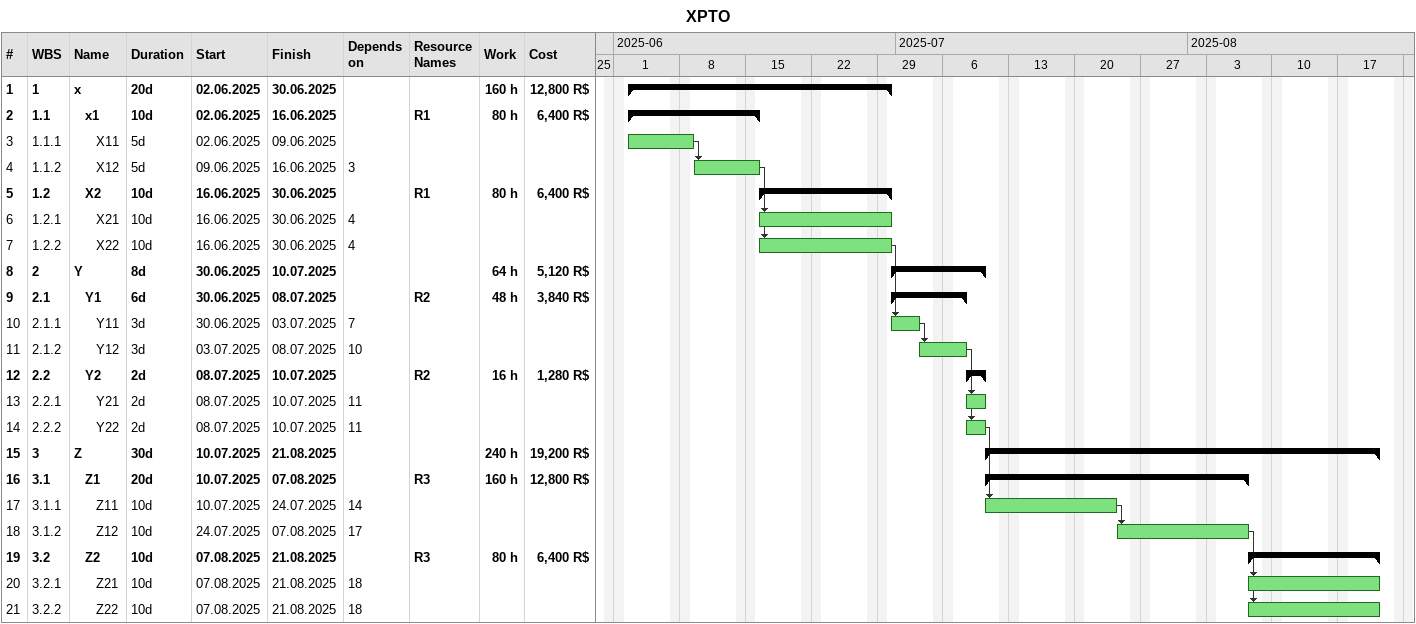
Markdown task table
XPTO

| ID | WBS | Task | Duration | Start | Finish | Predecessors | Resources | Work (h) | Cost (R$) |
|---|---|---|---|---|---|---|---|---|---|
| 1 | 1 | **x** | 20d | 2025-06-02 | 2025-06-30 |  |  | 160 | 12800 |
| 2 | 1.1 | **x1** | 10d | 2025-06-02 | 2025-06-16 |  | R1 | 80 | 6400 |
| 3 | 1.1.1 | X11 | 5d | 2025-06-02 | 2025-06-09 |  |  |  |  |
| 4 | 1.1.2 | X12 | 5d | 2025-06-09 | 2025-06-16 | 3 |  |  |  |
| 5 | 1.2 | **X2** | 10d | 2025-06-16 | 2025-06-30 |  | R1 | 80 | 6400 |
| 6 | 1.2.1 | X21 | 10d | 2025-06-16 | 2025-06-30 | 4 |  |  |  |
| 7 | 1.2.2 | X22 | 10d | 2025-06-16 | 2025-06-30 | 4 |  |  |  |
| 8 | 2 | **Y** | 8d | 2025-06-30 | 2025-07-10 |  |  | 64 | 5120 |
| 9 | 2.1 | **Y1** | 6d | 2025-06-30 | 2025-07-08 |  | R2 | 48 | 3840 |
| 10 | 2.1.1 | Y11 | 3d | 2025-06-30 | 2025-07-03 | 7 |  |  |  |
| 11 | 2.1.2 | Y12 | 3d | 2025-07-03 | 2025-07-08 | 10 |  |  |  |
| 12 | 2.2 | **Y2** | 2d | 2025-07-08 | 2025-07-10 |  | R2 | 16 | 1280 |
| 13 | 2.2.1 | Y21 | 2d | 2025-07-08 | 2025-07-10 | 11 |  |  |  |
| 14 | 2.2.2 | Y22 | 2d | 2025-07-08 | 2025-07-10 | 11 |  |  |  |
| 15 | 3 | **Z** | 30d | 2025-07-10 | 2025-08-21 |  |  | 240 | 19200 |
| 16 | 3.1 | **Z1** | 20d | 2025-07-10 | 2025-08-07 |  | R3 | 160 | 12800 |
| 17 | 3.1.1 | Z11 | 10d | 2025-07-10 | 2025-07-24 | 14 |  |  |  |
| 18 | 3.1.2 | Z12 | 10d | 2025-07-24 | 2025-08-07 | 17 |  |  |  |
| 19 | 3.2 | **Z2** | 10d | 2025-08-07 | 2025-08-21 |  | R3 | 80 | 6400 |
| 20 | 3.2.1 | Z21 | 10d | 2025-08-07 | 2025-08-21 | 18 |  |  |  |
| 21 | 3.2.2 | Z22 | 10d | 2025-08-07 | 2025-08-21 | 18 |  |  |  |
